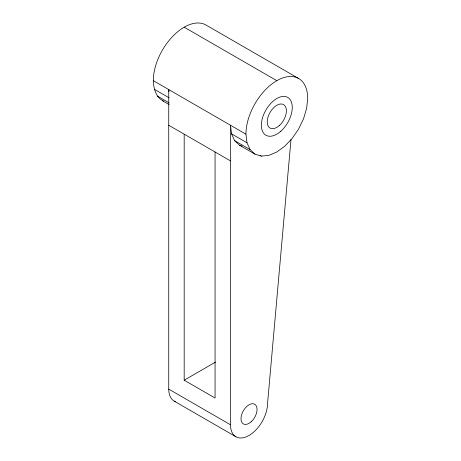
<?xml version="1.0" encoding="UTF-8"?>
<svg xmlns="http://www.w3.org/2000/svg" width="461" height="461" viewBox="0 0 461 461"><rect width="100%" height="100%" fill="white"/><g stroke="black" fill="none" stroke-linecap="round" stroke-linejoin="round"><path stroke-width="0.69" d="M290.989 139.585L267.559 403.375A26.202 15.127 -60 0 1 249.026 435.466A26.202 15.127 -60 0 1 230.5 424.771L168.738 389.113L168.738 89.59L168.98 91.578M184.181 134.163L184.181 380.198L215.529 362.098M230.5 424.771L230.5 125.242L231.555 133.869L234.637 140.686L239.547 145.238L254.985 154.153L261.381 156.123L268.826 155.386L276.819 151.986L284.812 146.16L292.262 138.294L298.659 128.936L303.563 118.719L306.651 108.341L307.7 98.504A43.674 25.217 -60 0 0 276.819 80.675L184.181 27.187M298.659 78.508L206.015 25.027A43.674 25.217 -60 0 0 172.362 36.724A43.674 25.217 -60 0 0 153.3 80.675C153.559 88.403 155.887 97.726 163.62 101.063M239.547 145.238L242.106 146.028M153.3 80.675L245.938 134.157L246.992 142.783L250.075 149.6L254.985 154.153M154.349 89.296L169.175 97.853M231.555 133.869L246.992 142.783M157.437 96.113L169.17 102.889M234.637 140.686L250.075 149.6M260.142 155.415L261.381 156.123M162.341 100.665L169.135 104.589M168.738 125.248L230.5 160.901M184.181 380.198L215.062 398.027L215.062 151.986M174.166 401.11L235.928 436.763M245.938 134.157A43.674 25.217 -60 0 1 276.819 80.675M175.353 401.681A26.202 15.127 -60 0 1 168.738 389.113M279.297 125.576A13.536 7.814 -60 0 0 283.59 104.607A13.536 7.814 -60 0 0 267.576 118.805A13.536 7.814 -60 0 0 279.297 125.576M280.818 131.247A21.834 12.608 -60 0 0 287.739 97.421A21.834 12.608 -60 0 0 261.906 120.327A21.834 12.608 -60 0 0 280.818 131.247M251.107 421.827A11.352 6.558 -60 0 0 254.708 404.239A11.352 6.558 -60 0 0 241.27 416.15A11.352 6.558 -60 0 0 251.107 421.827"/></g></svg>
